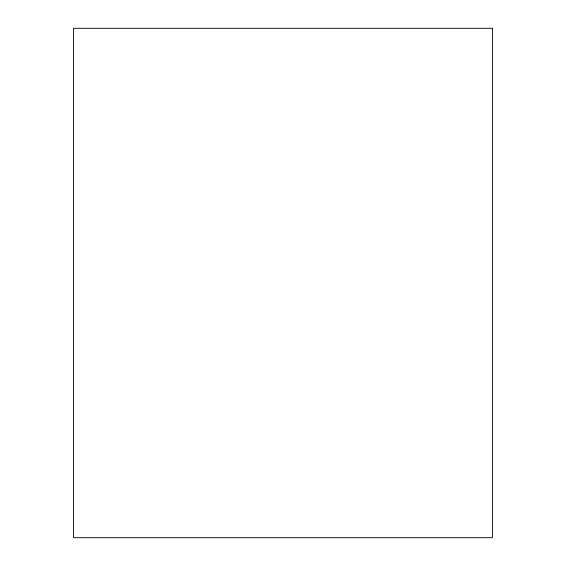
<?xml version="1.0" encoding="UTF-8"?>
<svg xmlns="http://www.w3.org/2000/svg" width="566" height="566" viewBox="0 0 566 566"><rect width="100%" height="100%" fill="white"/><g stroke="black" fill="none" stroke-linecap="round" stroke-linejoin="round"><path stroke-width="0.85" d="M492.434 28.3L73.566 28.3L73.566 537.7L492.434 537.7L492.434 28.3"/></g></svg>
